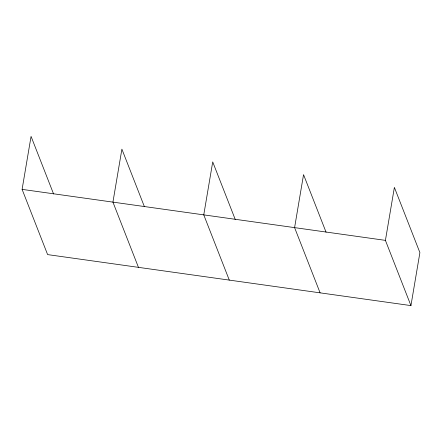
<?xml version="1.0" encoding="UTF-8"?>
<svg xmlns="http://www.w3.org/2000/svg" width="442" height="442" viewBox="0 0 442 442"><rect width="100%" height="100%" fill="white"/><g stroke="black" fill="none" stroke-linecap="round" stroke-linejoin="round"><path stroke-width="0.66" d="M410.938 305.599L385.418 240.371L394.38 187.397L419.9 252.625L410.938 305.599L47.62 254.603L22.1 189.375L31.062 136.401L53.576 193.955M22.1 189.375L385.418 240.371M326.069 232.199L303.549 174.645L294.593 227.624L320.107 292.853M235.238 219.453L212.718 161.899L203.762 214.873L229.282 280.101M144.407 206.701L121.893 149.147L112.931 202.127L138.451 267.355"/></g></svg>
